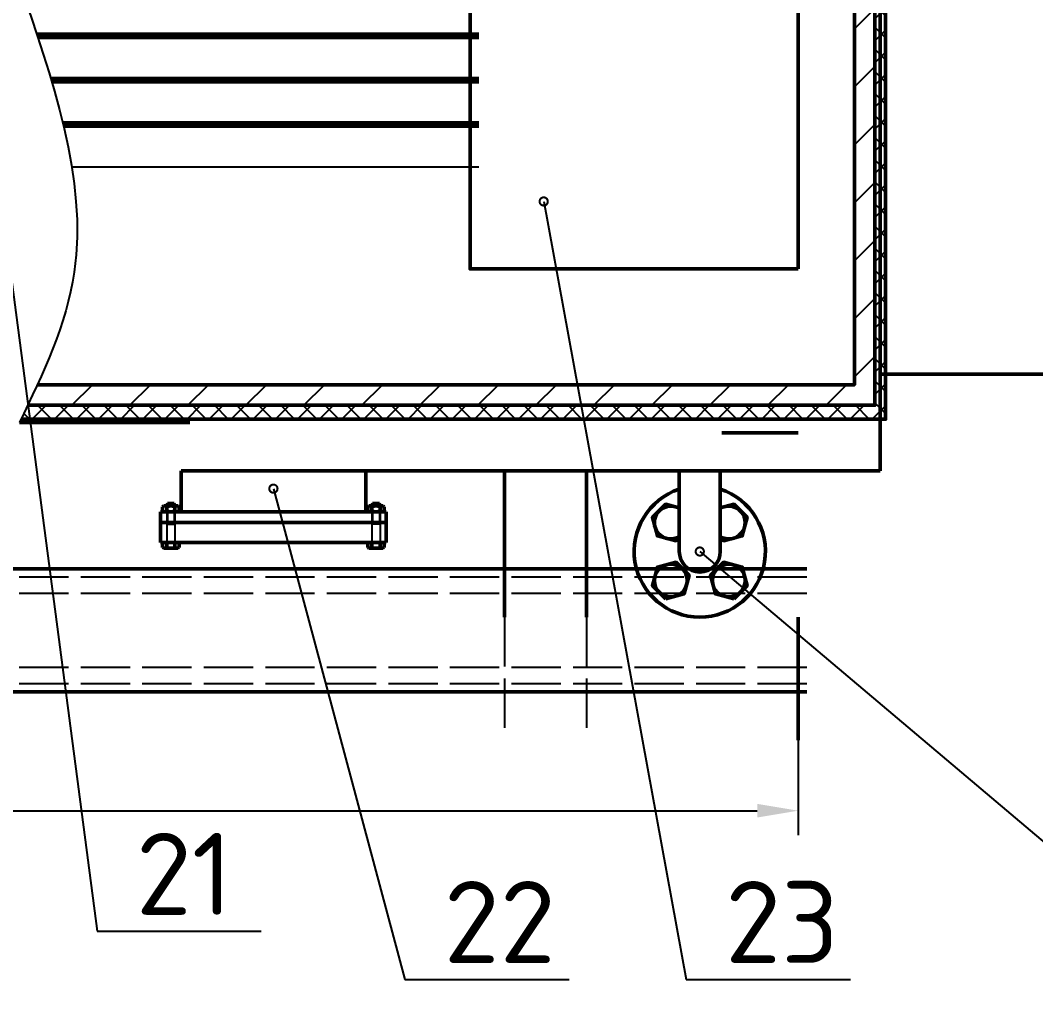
# Paper-space layout 'Layout1' of a CAD drawing. Header units: millimetres. Extents: x 198 to 1020, y 107 to 694.
# Drawn here: x 643.8 to 705.6, y 492.9 to 551.9 of the extents above; entities that cross this region are included whole.
import ezdxf
from ezdxf import colors
from ezdxf.entities.mleader import LeaderData, LeaderLine
from ezdxf.math import Vec2, Vec3

# ---------------------------------------------------------------- set-up
doc = ezdxf.new("R2010")
doc.units = ezdxf.units.MM
doc.header["$LTSCALE"] = 0.25
doc.linetypes.add('ACAD_ISO02W100', pattern=[15, 12, -3])
for name, color, linetype, lineweight in [('Chu cai', 90, 'Continuous', 25), ('KICH THUOC', 1, 'Continuous', 25), ('manh', 130, 'Continuous', 25), ('NET 05', 130, 'Continuous', 50), ('NET DUT', 1, 'ACAD_ISO02W100', 25), ('NET MANH', 5, 'Continuous', 25), ('NET05', 7, 'Continuous', 50)]:
    doc.layers.add(name, color=color, linetype=linetype, lineweight=lineweight)
doc.styles.add('ISO', font='isocpeur.ttf', dxfattribs={"height": 2.5})
doc.styles.add('style4', font='isocpeur.ttf', dxfattribs={"height": 5})
doc.dimstyles.new('DUONG KINH', dxfattribs={"dimtxt": 2.5, "dimasz": 2.5, "dimexe": 1.5, "dimexo": 0, "dimgap": 0.9, "dimtad": 1, "dimtoh": 1, "dimdec": 0, "dimlfac": 20, "dimzin": 0, "dimdsep": 46, "dimtxsty": 'ISO', "dimcen": 0.09, "dimadec": 0, "dimazin": 0, "dimtfac": 1, "dimtdec": 0, "dimtmove": 0, "dimatfit": 2, "dimfxl": 1, "dimtolj": 1, "dimtzin": 0, "dimarcsym": 0})

# ---------------------------------------------------------------- blocks, each defined once
blk = doc.blocks.new('*D453')
at = {"layer": 'KICH THUOC', "color": 0, "lineweight": -2, "transparency": 16777216}
for p, q in [((536.701, 510.978), (536.701, 502.241)), ((691.175, 508.04), (691.175, 502.241)), ((539.201, 503.741), (688.675, 503.741))]:
    blk.add_line(p, q, dxfattribs=at)
at = {"layer": 'KICH THUOC', "color": 0, "transparency": 16777216}
for points in [[(539.201, 504.158), (539.201, 503.324), (536.701, 503.741)], [(688.675, 504.158), (688.675, 503.324), (691.175, 503.741)]]:
    blk.add_solid(points, dxfattribs=at)
at = {"layer": 'KICH THUOC', "color": 0, "transparency": 16777216, "insert": (613.938, 505.891), "char_height": 2.5, "attachment_point": 5, "style": 'ISO'}
blk.add_mtext('\\A1;3089', dxfattribs=at)
blk = doc.blocks.new('_DotSmall')
at = {"color": 0, "linetype": 'ByBlock', "const_width": 0.5}
blk.add_lwpolyline([(-0.0625, 0, 1), (0.0625, 0, 1)], format="xyb", close=True, dxfattribs=at)

psp = doc.layouts.get("Layout1")

# ---------------------------------------------------------------- hatches: boundary and pattern name
at = {"layer": 'NET MANH'}
h = psp.add_hatch(dxfattribs=at)
h.set_pattern_fill('ANSI37', color=256, scale=0.3)
h.set_pattern_definition([(45, (685.4908, 596.8876), (-0.673519, 0.673519), []), (135, (685.4908, 596.8876), (-0.673519, -0.673519), [])])
edge = h.paths.add_edge_path()
edge.add_line((696.50122, 560.57074), (695.85122, 560.57074))
edge.add_line((695.85122, 560.57074), (695.85122, 528.45438))
edge.add_line((695.85122, 528.45438), (644.21831, 528.45438))
edge.add_spline(control_points=[(644.21831, 528.45438), (644.08386, 528.1709), (643.94841, 527.88762), (643.81276, 527.60438)], knot_values=[104.07171004, 104.07171004, 104.07171004, 104.07171004, 104.99532421, 104.99532421, 104.99532421, 104.99532421], degree=3, periodic=0)
edge.add_line((643.81276, 527.60438), (696.50122, 527.60438))
edge.add_line((696.50122, 527.60438), (696.50122, 560.57074))
h = psp.add_hatch(dxfattribs=at)
h.set_pattern_fill('_USER', color=256, scale=2.50005, angle=45, pattern_type=0)
h.set_pattern_definition([(45, (670.0348, 544.5126), (-1.7678, 1.7678), [])])
edge = h.paths.add_edge_path()
edge.add_line((695.85122, 560.57074), (694.60122, 560.57074))
edge.add_line((694.60122, 560.57074), (694.60122, 529.70438))
edge.add_line((694.60122, 529.70438), (644.80114, 529.70438))
edge.add_spline(control_points=[(644.80114, 529.70438), (644.61077, 529.28693), (644.41563, 528.87044), (644.21831, 528.45438)], knot_values=[102.71614253, 102.71614253, 102.71614253, 102.71614253, 104.07171004, 104.07171004, 104.07171004, 104.07171004], degree=3, periodic=0)
edge.add_line((644.21831, 528.45438), (695.85122, 528.45438))
edge.add_line((695.85122, 528.45438), (695.85122, 560.57074))

# ---------------------------------------------------------------- linework, layer by layer
psp.add_line((671.70122, 542.96378), (646.90195, 542.96378))
at = {"layer": 'manh'}
for p, q in [((652.72688, 522.46731), (652.72688, 522.31731)), ((653.15188, 522.46731), (653.15188, 522.31731)), ((665.22688, 522.46731), (665.22688, 522.31731)), ((665.65188, 522.46731), (665.65188, 522.31731))]:
    psp.add_line(p, q, dxfattribs=at)
at = {"layer": 'NET 05'}
for p, q in [((691.17466, 536.76731), (691.17466, 557.63366)), ((696.17466, 524.46731), (696.17466, 557.63366)), ((671.70122, 551.08276), (644.77024, 551.08276)), ((671.70122, 550.87643), (644.83821, 550.87643)), ((671.70122, 548.37643), (645.62263, 548.37643)), ((671.70122, 548.17011), (645.68337, 548.17011)), ((671.70122, 545.67011), (646.35344, 545.67011)), ((671.70122, 545.46378), (646.40248, 545.46378)), ((709.67466, 530.34413), (696.17466, 530.34413)), ((653.56438, 521.96731), (653.56438, 524.46731)), ((653.56438, 524.46731), (664.81438, 524.46731)), ((664.81438, 524.46731), (696.17466, 524.46731)), ((664.81438, 524.46731), (664.81438, 521.96731)), ((673.27336, 515.5405), (673.27336, 524.46731)), ((678.27336, 515.5405), (678.27336, 524.46731)), ((683.92466, 524.46731), (683.92466, 519.5405)), ((686.42466, 524.46731), (686.42466, 519.5405)), ((652.43938, 522.27441), (652.51367, 522.31731)), ((653.36509, 522.31731), (652.51367, 522.31731)), ((653.18938, 522.31731), (652.51367, 522.31731)), ((652.72688, 522.46731), (652.68938, 522.39231)), ((652.68938, 522.31731), (652.68938, 522.39231)), ((653.18938, 522.39231), (652.68938, 522.39231)), ((653.15188, 522.46731), (652.72688, 522.46731)), ((653.18938, 522.39231), (653.15188, 522.46731)), ((653.18938, 522.31731), (653.18938, 522.39231)), ((653.36509, 522.31731), (653.31438, 522.31731)), ((653.43938, 522.27441), (653.36509, 522.31731)), ((664.93938, 522.27441), (665.01367, 522.31731)), ((665.01367, 522.31731), (665.86509, 522.31731)), ((665.01367, 522.31731), (665.06438, 522.31731)), ((665.18938, 522.39231), (665.22688, 522.46731)), ((665.18938, 522.31731), (665.18938, 522.39231)), ((665.18938, 522.39231), (665.68938, 522.39231)), ((665.18938, 522.31731), (665.86509, 522.31731)), ((665.22688, 522.46731), (665.65188, 522.46731)), ((665.65188, 522.46731), (665.68938, 522.39231)), ((665.68938, 522.31731), (665.68938, 522.39231)), ((665.93938, 522.27441), (665.86509, 522.31731)), ((666.06438, 521.96731), (652.31438, 521.96731)), ((652.31438, 521.96731), (652.31438, 520.71731)), ((652.43938, 522.0102), (652.43938, 522.27441)), ((652.43938, 522.0102), (652.51367, 521.96731)), ((653.36509, 521.96731), (652.51367, 521.96731)), ((652.68938, 522.0102), (652.68938, 522.27441)), ((652.68938, 522.0102), (652.68938, 522.27441)), ((653.18938, 522.0102), (653.18938, 522.27441)), ((653.18938, 522.0102), (653.18938, 522.27441)), ((653.43938, 522.0102), (653.36509, 521.96731)), ((653.43938, 522.27441), (653.43938, 522.0102)), ((664.93938, 522.27441), (664.93938, 522.0102)), ((664.93938, 522.0102), (665.01367, 521.96731)), ((665.01367, 521.96731), (665.86509, 521.96731)), ((665.18938, 522.0102), (665.18938, 522.27441)), ((665.18938, 522.0102), (665.18938, 522.27441)), ((665.68938, 522.0102), (665.68938, 522.27441)), ((665.68938, 522.0102), (665.68938, 522.27441)), ((665.93938, 522.0102), (665.86509, 521.96731)), ((665.93938, 522.0102), (665.93938, 522.27441)), ((666.06438, 520.71731), (666.06438, 521.96731)), ((652.31438, 521.31736), (666.06438, 521.31736)), ((652.31438, 520.09231), (652.31438, 520.71731)), ((666.06438, 520.71731), (666.06438, 520.09231)), ((666.06438, 520.09231), (652.31438, 520.09231)), ((652.43938, 519.7852), (652.43938, 520.09231)), ((652.43938, 520.09231), (653.43938, 520.09231)), ((652.68938, 519.7852), (652.68938, 520.09231)), ((653.18938, 519.7852), (653.18938, 520.09231)), ((653.43938, 520.09231), (653.43938, 519.7852)), ((665.93938, 520.09231), (664.93938, 520.09231)), ((664.93938, 520.09231), (664.93938, 519.7852)), ((665.18938, 519.7852), (665.18938, 520.09231)), ((665.68938, 519.7852), (665.68938, 520.09231)), ((665.93938, 519.7852), (665.93938, 520.09231)), ((652.43938, 519.7852), (652.51367, 519.74231)), ((653.36509, 519.74231), (652.51367, 519.74231)), ((653.43938, 519.7852), (653.36509, 519.74231)), ((664.93938, 519.7852), (665.01367, 519.74231)), ((665.01367, 519.74231), (665.86509, 519.74231)), ((665.93938, 519.7852), (665.86509, 519.74231)), ((636.2039, 518.47757), (691.70122, 518.47757)), ((691.17466, 515.5405), (691.17466, 508.0405)), ((637.00714, 510.97757), (691.70122, 510.97757))]:
    psp.add_line(p, q, dxfattribs=at)
for points in [[(643.81276, 527.60438), (696.50122, 527.60438), (696.50122, 560.57074)], [(695.85122, 560.57074), (695.85122, 528.45438), (644.21831, 528.45438)], [(644.80114, 529.70438), (694.60122, 529.70438), (694.60122, 560.57074)], [(671.17466, 554.79221), (671.17466, 536.76731), (691.17466, 536.76731)], [(686.52046, 526.76731), (691.17466, 526.76731)], [(683.92466, 522.20481), (683.10803, 522.42362), (682.29154, 521.60712), (682.5904, 520.49177), (683.70575, 520.19291), (683.92466, 520.41182)], [(686.42466, 522.20481), (687.24129, 522.42362), (688.05778, 521.60712), (687.75892, 520.49177), (686.64357, 520.19291), (686.42466, 520.41182)]]:
    psp.add_lwpolyline(points, dxfattribs=at)
for points in [[(683.10803, 516.65738), (682.29154, 517.47387), (682.5904, 518.58923), (683.70575, 518.88809), (684.52225, 518.07159), (684.22339, 516.95623)], [(687.24129, 516.65738), (688.05778, 517.47387), (687.75892, 518.58923), (686.64357, 518.88809), (685.82707, 518.07159), (686.12593, 516.95623)]]:
    psp.add_lwpolyline(points, close=True, dxfattribs=at)
for centre in [(683.40689, 517.77273), (686.94243, 517.77273)]:
    psp.add_circle(centre, 1, dxfattribs=at)
for centre, radius, start, end in [((685.17466, 519.5405), 4, 108.2099569, 71.7900431), ((652.56438, 522.11372), 0.20358, 52.1211205, 90), ((652.93938, 521.56731), 0.75, 70.5287794, 109.4712206), ((653.31438, 522.11372), 0.20358, 90, 127.8788795), ((665.06438, 522.11372), 0.20358, 52.1211205, 90), ((665.43938, 521.56731), 0.75, 70.5287794, 109.4712206), ((665.81438, 522.11372), 0.20358, 90, 127.8788795), ((683.40689, 521.30827), 1, 58.817418, 301.182582), ((686.94243, 521.30827), 1, 238.817418, 121.182582), ((652.56438, 522.17089), 0.20358, 270, 307.8788795), ((652.93938, 522.71731), 0.75, 250.5287794, 289.4712206), ((653.31438, 522.17089), 0.20358, 232.1211205, 270), ((665.06438, 522.17089), 0.20358, 270, 307.8788795), ((665.43938, 522.71731), 0.75, 250.5287794, 289.4712206), ((665.81438, 522.17089), 0.20358, 232.1211205, 270), ((652.56438, 519.94589), 0.20358, 270, 307.8788795), ((652.93938, 520.49231), 0.75, 250.5287794, 289.4712206), ((653.31438, 519.94589), 0.20358, 232.1211205, 270), ((665.06438, 519.94589), 0.20358, 270, 307.8788795), ((665.43938, 520.49231), 0.75, 250.5287794, 289.4712206), ((665.81438, 519.94589), 0.20358, 232.1211205, 270), ((685.17466, 519.5405), 1.25, 180, 0)]:
    psp.add_arc(centre, radius, start, end, dxfattribs=at)
at = {"layer": 'NET DUT'}
for p, q in [((652.68938, 521.96731), (652.68938, 520.09231)), ((652.72688, 521.96731), (652.72688, 521.21731)), ((653.15188, 521.96731), (653.15188, 521.21731)), ((653.18938, 521.96731), (653.18938, 520.09231)), ((665.18938, 521.96731), (665.18938, 520.09231)), ((665.22688, 521.96731), (665.22688, 521.21731)), ((665.65188, 521.96731), (665.65188, 521.21731)), ((665.68938, 521.96731), (665.68938, 520.09231)), ((652.68938, 521.21731), (653.18938, 521.21731)), ((665.68938, 521.21731), (665.18938, 521.21731)), ((691.70122, 517.97757), (636.62885, 517.97757)), ((691.70122, 516.97757), (637.37611, 516.97757)), ((673.27336, 515.5405), (673.27336, 508.0405)), ((678.27336, 515.5405), (678.27336, 508.0405)), ((691.70122, 512.47757), (636.277, 512.47757)), ((691.70122, 511.47757), (636.72829, 511.47757))]:
    psp.add_line(p, q, dxfattribs=at)
at = {"layer": 'NET MANH'}
psp.add_spline([(674.47789, 617.40438), (670.57346, 595.26125), (641.06529, 570.50096), (647.04978, 536.56124), (643.71695, 527.40438)], degree=3, dxfattribs=at)
at = {"layer": 'NET05'}
psp.add_line((643.71695, 527.40438), (654.09095, 527.40438), dxfattribs=at)

# ---------------------------------------------------------------- dimensions: what is measured, and where the dimension line sits
at = {"layer": 'KICH THUOC'}
dim = psp.add_linear_dim(base=(691.17466, 503.74102), p1=(536.70122, 510.97757), p2=(691.17466, 508.0405), dimstyle='DUONG KINH', dxfattribs=at)
dim.commit()
dim.dimension.update_dxf_attribs({"geometry": '*D453', "text_midpoint": (613.93794, 503.74102), "dimtype": 160})

# ---------------------------------------------------------------- leaders
at = {"layer": 'Chu cai'}
ml = psp.add_multileader_mtext('Standard', dxfattribs=at)
ml.set_content('21', color=256, style='style4')
ml.set_leader_properties()
ml.set_arrow_properties(name='DOTSMALL')
ml.build(insert=Vec2(0, 0))
ml.multileader.update_dxf_attribs({"text_left_attachment_type": 6, "text_right_attachment_type": 6, "dogleg_length": 0.36, "arrow_head_size": 1})
ctx = ml.context
ctx.base_point, ctx.char_height, ctx.arrow_head_size, ctx.plane_origin = Vec3(648.80258, 496.38806), 5, 1, Vec3(635.98264, 591.16118)
ctx.left_attachment, ctx.right_attachment = 6, 6
notes = []
notes.append((ctx, [(0, (1, 1, 0), (648.44258, 496.38806), (1, 0), 0.36, [(0, [(635.98264, 591.16118)], 0, [])])]))
ctx.mtext.insert, ctx.mtext.flow_direction = Vec3(650.80258, 502.38806), 5
ml = psp.add_multileader_mtext('Standard', dxfattribs=at)
ml.set_content('23', color=256, style='style4')
ml.set_leader_properties()
ml.set_arrow_properties(name='DOTSMALL')
ml.build(insert=Vec2(0, 0))
ml.multileader.update_dxf_attribs({"text_left_attachment_type": 6, "text_right_attachment_type": 6, "dogleg_length": 0.36, "arrow_head_size": 1})
ctx = ml.context
ctx.base_point, ctx.char_height, ctx.arrow_head_size, ctx.plane_origin = Vec3(684.71503, 493.45099), 5, 1, Vec3(675.66286, 540.88035)
ctx.left_attachment, ctx.right_attachment = 6, 6
notes.append((ctx, [(0, (1, 1, 0), (684.35503, 493.45099), (1, 0), 0.36, [(0, [(675.66286, 540.88035)], 0, [])])]))
ctx.mtext.insert, ctx.mtext.flow_direction = Vec3(686.71503, 499.45099), 5
ml = psp.add_multileader_mtext('Standard', dxfattribs=at)
ml.set_content('22', color=256, style='style4')
ml.set_leader_properties()
ml.set_arrow_properties(name='DOTSMALL')
ml.build(insert=Vec2(0, 0))
ml.multileader.update_dxf_attribs({"text_left_attachment_type": 6, "text_right_attachment_type": 6, "dogleg_length": 0.36, "arrow_head_size": 1})
ctx = ml.context
ctx.base_point, ctx.char_height, ctx.arrow_head_size, ctx.plane_origin = Vec3(667.56659, 493.45099), 5, 1, Vec3(659.18938, 523.37162)
ctx.left_attachment, ctx.right_attachment = 6, 6
notes.append((ctx, [(0, (1, 1, 0), (667.20659, 493.45099), (1, 0), 0.36, [(0, [(659.18938, 523.37162)], 0, [])])]))
ctx.mtext.insert, ctx.mtext.flow_direction = Vec3(669.56659, 499.45099), 5
ml = psp.add_multileader_mtext('Standard', dxfattribs=at)
ml.set_content('24', color=256, style='style4')
ml.set_leader_properties()
ml.set_arrow_properties(name='DOTSMALL')
ml.build(insert=Vec2(0, 0))
ml.multileader.update_dxf_attribs({"text_left_attachment_type": 6, "text_right_attachment_type": 6, "dogleg_length": 0.36, "arrow_head_size": 1})
ctx = ml.context
ctx.base_point, ctx.char_height, ctx.arrow_head_size, ctx.plane_origin = Vec3(716.39978, 493.45099), 5, 1, Vec3(730.46194, 563.83368)
ctx.left_attachment, ctx.right_attachment = 6, 6
notes.append((ctx, [(1, (1, 1, 0), (716.03978, 493.45099), (1, 0), 0.36, [(0, [(685.17466, 519.5405)], 0, [])])]))
ctx.mtext.insert, ctx.mtext.flow_direction = Vec3(718.39978, 499.45099), 5
for ctx, leaders in notes:
    for number, flags, end, landing, length, lines in leaders:
        leader = LeaderData()
        leader.index, (leader.has_last_leader_line, leader.has_dogleg_vector, leader.attachment_direction) = number, flags
        leader.last_leader_point, leader.dogleg_vector, leader.dogleg_length = Vec3(end), Vec3(landing), length
        for number, points, colour, breaks in lines:
            line = LeaderLine()
            line.index, line.vertices, line.color, line.breaks = number, Vec3.list(points), colors.encode_raw_color(colour), breaks
            leader.lines.append(line)
        ctx.leaders.append(leader)

doc.saveas('drawing.dxf')
